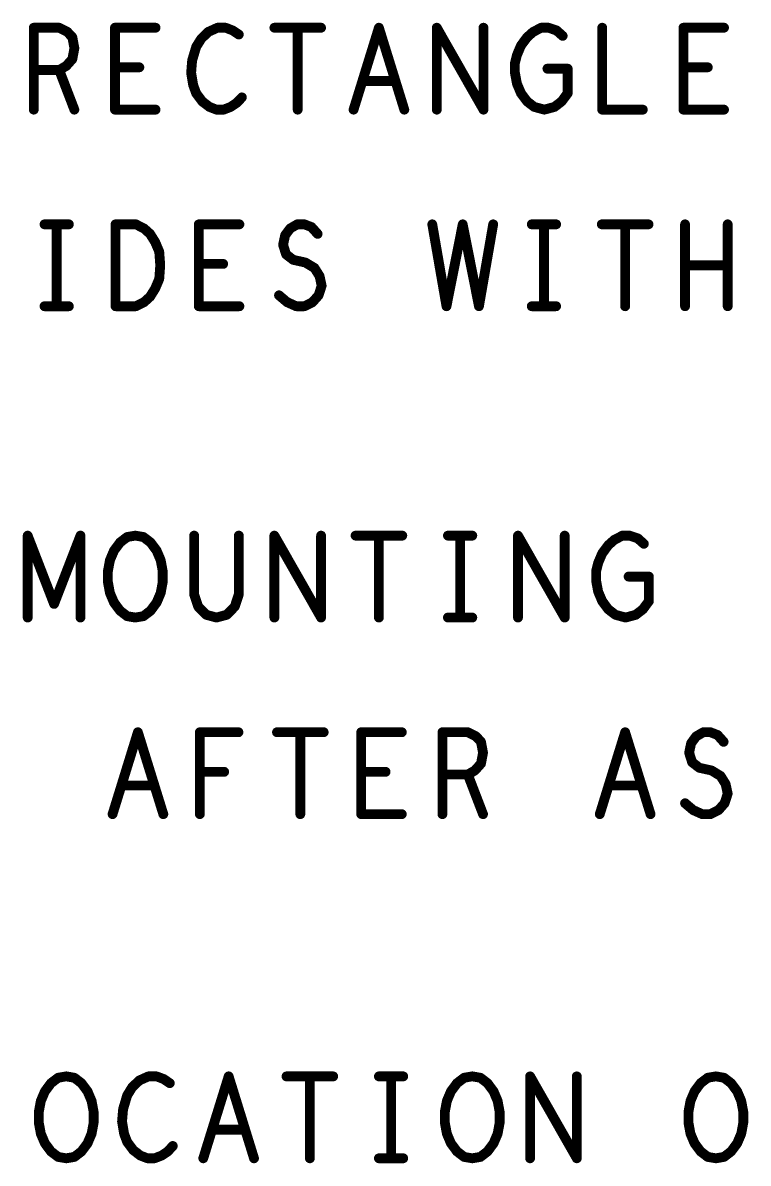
# Model space of a CAD drawing. Extents: x -14.2 to 19.9, y -5.2 to 16.9.
# Drawn here: x -5.45 to -4.342, y 7.184 to 8.924 of the extents above; entities that cross this region are included whole.
import ezdxf

# ---------------------------------------------------------------- set-up
doc = ezdxf.new("R2010")
doc.units = 0
doc.layers.get('0').update_dxf_attribs({"linetype": 'CONTINUOUS'})
doc.layers.add('FAB', color=2, linetype='CONTINUOUS')

# ---------------------------------------------------------------- blocks, each defined once
blk = doc.blocks.new('ROUND_105')
at = {"const_width": 0.0075}
blk.add_lwpolyline([(-0.00375, 0, 1), (0.00375, 0, 1)], format="xyb", close=True, dxfattribs=at)

msp = doc.modelspace()

# ---------------------------------------------------------------- linework, layer by layer
at = {"layer": 'FAB', "const_width": 0.015}
for points in [[(-5.4331, 8.7918), (-5.4331, 8.9168)], [(-5.4331, 8.9168), (-5.3943, 8.9168)], [(-5.3943, 8.9168), (-5.3819, 8.9105)], [(-5.3819, 8.9105), (-5.3742, 8.9022)], [(-5.3742, 8.9022), (-5.3711, 8.8855)], [(-5.3091, 8.7918), (-5.3091, 8.9168)], [(-5.3091, 8.9168), (-5.2471, 8.9168)], [(-5.1665, 8.9105), (-5.1773, 8.9001)], [(-5.1525, 8.9168), (-5.1665, 8.9105)], [(-5.1401, 8.9168), (-5.1525, 8.9168)], [(-5.1293, 8.9126), (-5.1401, 8.9168)], [(-5.12, 8.9064), (-5.1293, 8.9126)], [(-5.0657, 8.9168), (-4.9944, 8.9168)], [(-5.0301, 8.9168), (-5.0301, 8.7918)], [(-4.9448, 8.7918), (-4.9061, 8.9168)], [(-4.9061, 8.9168), (-4.8673, 8.7918)], [(-4.8177, 8.7918), (-4.8177, 8.9168)], [(-4.8177, 8.9168), (-4.7464, 8.7918)], [(-4.7464, 8.7918), (-4.7464, 8.9168)], [(-4.6891, 8.8897), (-4.6798, 8.9022)], [(-4.6798, 8.9022), (-4.6705, 8.9105)], [(-4.6705, 8.9105), (-4.6581, 8.9168)], [(-4.6581, 8.9168), (-4.6472, 8.9168)], [(-4.6472, 8.9168), (-4.6348, 8.9126)], [(-4.6348, 8.9126), (-4.6255, 8.9043)], [(-4.5651, 8.9168), (-4.5651, 8.7918)], [(-4.4411, 8.7918), (-4.4411, 8.9168)], [(-4.4411, 8.9168), (-4.3791, 8.9168)], [(-5.3711, 8.8855), (-5.3742, 8.8689)], [(-5.1851, 8.8876), (-5.1913, 8.8668)], [(-5.1773, 8.9001), (-5.1851, 8.8876)], [(-4.6953, 8.8751), (-4.6891, 8.8897)], [(-5.3742, 8.8689), (-5.3835, 8.8585)], [(-4.6984, 8.8626), (-4.6953, 8.8751)], [(-5.3943, 8.8522), (-5.4331, 8.8522)], [(-5.3835, 8.8585), (-5.3943, 8.8522)], [(-5.3943, 8.8522), (-5.3711, 8.7918)], [(-5.2719, 8.8564), (-5.3091, 8.8564)], [(-5.1913, 8.8668), (-5.1928, 8.848)], [(-4.6984, 8.848), (-4.6984, 8.8626)], [(-4.6488, 8.8543), (-4.6178, 8.8543)], [(-4.6178, 8.8543), (-4.6178, 8.8168)], [(-4.4039, 8.8564), (-4.4411, 8.8564)], [(-5.1928, 8.848), (-5.1897, 8.8293)], [(-4.8813, 8.8355), (-4.9309, 8.8355)], [(-4.6953, 8.8314), (-4.6984, 8.848)], [(-5.1897, 8.8293), (-5.1851, 8.8168)], [(-5.1851, 8.8168), (-5.1758, 8.8043)], [(-4.6891, 8.8168), (-4.6953, 8.8314)], [(-4.6798, 8.8043), (-4.6891, 8.8168)], [(-4.6178, 8.8168), (-4.6271, 8.8043)], [(-5.1758, 8.8043), (-5.1649, 8.796)], [(-5.1324, 8.796), (-5.1231, 8.8022)], [(-5.1231, 8.8022), (-5.1153, 8.8105)], [(-4.6689, 8.796), (-4.6798, 8.8043)], [(-4.6271, 8.8043), (-4.6379, 8.796)], [(-5.2471, 8.7918), (-5.3091, 8.7918)], [(-5.1649, 8.796), (-5.1541, 8.7918)], [(-5.1541, 8.7918), (-5.1432, 8.7918)], [(-5.1432, 8.7918), (-5.1324, 8.796)], [(-4.6534, 8.7918), (-4.6689, 8.796)], [(-4.6379, 8.796), (-4.6534, 8.7918)], [(-4.5651, 8.7918), (-4.5031, 8.7918)], [(-4.3791, 8.7918), (-4.4411, 8.7918)], [(-5.4167, 8.6168), (-5.3795, 8.6168)], [(-5.3981, 8.6168), (-5.3981, 8.4918)], [(-5.3082, 8.4918), (-5.3082, 8.6168)], [(-5.3082, 8.6168), (-5.2772, 8.6168)], [(-5.2772, 8.6168), (-5.2648, 8.6105)], [(-5.2648, 8.6105), (-5.2555, 8.6022)], [(-5.1811, 8.4918), (-5.1811, 8.6168)], [(-5.1811, 8.6168), (-5.1191, 8.6168)], [(-5.0493, 8.6001), (-5.0416, 8.6105)], [(-5.0416, 8.6105), (-5.0307, 8.6168)], [(-5.0307, 8.6168), (-5.0199, 8.6168)], [(-5.0199, 8.6168), (-5.009, 8.6126)], [(-5.009, 8.6126), (-4.9997, 8.6022)], [(-4.8246, 8.6168), (-4.8029, 8.4918)], [(-4.8029, 8.4918), (-4.7781, 8.6168)], [(-4.7781, 8.6168), (-4.7533, 8.4918)], [(-4.7533, 8.4918), (-4.7316, 8.6168)], [(-4.6727, 8.6168), (-4.6355, 8.6168)], [(-4.6541, 8.6168), (-4.6541, 8.4918)], [(-4.5657, 8.6168), (-4.4944, 8.6168)], [(-4.5301, 8.6168), (-4.5301, 8.4918)], [(-4.4386, 8.4918), (-4.4386, 8.6168)], [(-4.3735, 8.6168), (-4.3735, 8.4918)], [(-5.2555, 8.6022), (-5.2477, 8.5897)], [(-5.2477, 8.5897), (-5.2415, 8.5751)], [(-5.0524, 8.5855), (-5.0493, 8.6001)], [(-5.2415, 8.5751), (-5.24, 8.5543)], [(-5.0478, 8.571), (-5.0524, 8.5855)], [(-5.24, 8.5543), (-5.2415, 8.5335)], [(-5.1439, 8.5564), (-5.1811, 8.5564)], [(-5.0369, 8.5626), (-5.0478, 8.571)], [(-5.0183, 8.5585), (-5.0369, 8.5626)], [(-5.0044, 8.5501), (-5.0183, 8.5585)], [(-4.3735, 8.5543), (-4.4386, 8.5543)], [(-4.9966, 8.5376), (-5.0044, 8.5501)], [(-4.9935, 8.5231), (-4.9966, 8.5376)], [(-5.2477, 8.5189), (-5.2555, 8.5064)], [(-5.2415, 8.5335), (-5.2477, 8.5189)], [(-4.9982, 8.5085), (-4.9935, 8.5231)], [(-5.2555, 8.5064), (-5.2648, 8.498)], [(-5.0586, 8.5085), (-5.0462, 8.498)], [(-5.0075, 8.498), (-4.9982, 8.5085)], [(-5.4167, 8.4918), (-5.3795, 8.4918)], [(-5.2772, 8.4918), (-5.3082, 8.4918)], [(-5.2648, 8.498), (-5.2772, 8.4918)], [(-5.1191, 8.4918), (-5.1811, 8.4918)], [(-5.0462, 8.498), (-5.0323, 8.4918)], [(-5.0323, 8.4918), (-5.0199, 8.4918)], [(-5.0199, 8.4918), (-5.0075, 8.498)], [(-4.6727, 8.4918), (-4.6355, 8.4918)], [(-5.4424, 8.0168), (-5.4424, 8.1418)], [(-5.4424, 8.1418), (-5.4021, 8.0376)], [(-5.4021, 8.0376), (-5.3618, 8.1418)], [(-5.3618, 8.1418), (-5.3618, 8.0168)], [(-5.3013, 8.1314), (-5.2905, 8.1397)], [(-5.2905, 8.1397), (-5.2781, 8.1418)], [(-5.2781, 8.1418), (-5.2657, 8.1397)], [(-5.2657, 8.1397), (-5.2548, 8.1314)], [(-5.1882, 8.1418), (-5.1882, 8.0522)], [(-5.12, 8.0522), (-5.12, 8.1418)], [(-5.0657, 8.0168), (-5.0657, 8.1418)], [(-5.0657, 8.1418), (-4.9944, 8.0168)], [(-4.9944, 8.0168), (-4.9944, 8.1418)], [(-4.9417, 8.1418), (-4.8704, 8.1418)], [(-4.9061, 8.1418), (-4.9061, 8.0168)], [(-4.8007, 8.1418), (-4.7635, 8.1418)], [(-4.7821, 8.1418), (-4.7821, 8.0168)], [(-4.6937, 8.0168), (-4.6937, 8.1418)], [(-4.6937, 8.1418), (-4.6224, 8.0168)], [(-4.6224, 8.0168), (-4.6224, 8.1418)], [(-4.5465, 8.1355), (-4.5341, 8.1418)], [(-4.5341, 8.1418), (-4.5232, 8.1418)], [(-4.5232, 8.1418), (-4.5108, 8.1376)], [(-4.5108, 8.1376), (-4.5015, 8.1293)], [(-5.3168, 8.1043), (-5.3106, 8.1189)], [(-5.3106, 8.1189), (-5.3013, 8.1314)], [(-5.2548, 8.1314), (-5.2455, 8.1189)], [(-5.2455, 8.1189), (-5.2393, 8.1043)], [(-4.5651, 8.1147), (-4.5558, 8.1272)], [(-4.5558, 8.1272), (-4.5465, 8.1355)], [(-5.3199, 8.0876), (-5.3168, 8.1043)], [(-5.2393, 8.1043), (-5.2362, 8.0876)], [(-4.5713, 8.1001), (-4.5651, 8.1147)], [(-5.3199, 8.071), (-5.3199, 8.0876)], [(-5.2362, 8.0876), (-5.2362, 8.071)], [(-4.5744, 8.0876), (-4.5713, 8.1001)], [(-4.5744, 8.073), (-4.5744, 8.0876)], [(-5.3168, 8.0543), (-5.3199, 8.071)], [(-5.2362, 8.071), (-5.2393, 8.0543)], [(-4.5713, 8.0564), (-4.5744, 8.073)], [(-4.5248, 8.0793), (-4.4938, 8.0793)], [(-4.4938, 8.0793), (-4.4938, 8.0418)], [(-5.3106, 8.0397), (-5.3168, 8.0543)], [(-5.2393, 8.0543), (-5.2455, 8.0397)], [(-5.1882, 8.0522), (-5.182, 8.0335)], [(-5.1262, 8.0335), (-5.12, 8.0522)], [(-4.5651, 8.0418), (-4.5713, 8.0564)], [(-5.3013, 8.0272), (-5.3106, 8.0397)], [(-5.2455, 8.0397), (-5.2548, 8.0272)], [(-5.182, 8.0335), (-5.1696, 8.021)], [(-5.1386, 8.021), (-5.1262, 8.0335)], [(-4.5558, 8.0293), (-4.5651, 8.0418)], [(-4.4938, 8.0418), (-4.5031, 8.0293)], [(-5.2905, 8.0189), (-5.3013, 8.0272)], [(-5.2781, 8.0168), (-5.2905, 8.0189)], [(-5.2657, 8.0189), (-5.2781, 8.0168)], [(-5.2548, 8.0272), (-5.2657, 8.0189)], [(-5.1696, 8.021), (-5.1541, 8.0168)], [(-5.1541, 8.0168), (-5.1386, 8.021)], [(-4.8007, 8.0168), (-4.7635, 8.0168)], [(-4.5449, 8.021), (-4.5558, 8.0293)], [(-4.5294, 8.0168), (-4.5449, 8.021)], [(-4.5139, 8.021), (-4.5294, 8.0168)], [(-4.5031, 8.0293), (-4.5139, 8.021)], [(-5.3128, 7.7168), (-5.2741, 7.8418)], [(-5.2741, 7.8418), (-5.2353, 7.7168)], [(-5.1795, 7.7168), (-5.1795, 7.8418)], [(-5.1795, 7.8418), (-5.1206, 7.8418)], [(-5.0617, 7.8418), (-4.9904, 7.8418)], [(-5.0261, 7.8418), (-5.0261, 7.7168)], [(-4.9331, 7.7168), (-4.9331, 7.8418)], [(-4.9331, 7.8418), (-4.8711, 7.8418)], [(-4.8091, 7.7168), (-4.8091, 7.8418)], [(-4.8091, 7.8418), (-4.7703, 7.8418)], [(-4.7703, 7.8418), (-4.7579, 7.8355)], [(-4.5688, 7.7168), (-4.5301, 7.8418)], [(-4.5301, 7.8418), (-4.4913, 7.7168)], [(-4.4216, 7.8355), (-4.4107, 7.8418)], [(-4.4107, 7.8418), (-4.3999, 7.8418)], [(-4.3999, 7.8418), (-4.389, 7.8376)], [(-4.7579, 7.8355), (-4.7502, 7.8272)], [(-4.7502, 7.8272), (-4.7471, 7.8105)], [(-4.4324, 7.8105), (-4.4293, 7.8251)], [(-4.4293, 7.8251), (-4.4216, 7.8355)], [(-4.389, 7.8376), (-4.3797, 7.8272)], [(-4.7471, 7.8105), (-4.7502, 7.7939)], [(-4.4278, 7.796), (-4.4324, 7.8105)], [(-4.7502, 7.7939), (-4.7595, 7.7835)], [(-4.4169, 7.7876), (-4.4278, 7.796)], [(-5.1423, 7.7814), (-5.1795, 7.7814)], [(-4.8959, 7.7814), (-4.9331, 7.7814)], [(-4.7703, 7.7772), (-4.8091, 7.7772)], [(-4.7595, 7.7835), (-4.7703, 7.7772)], [(-4.7703, 7.7772), (-4.7471, 7.7168)], [(-4.3983, 7.7835), (-4.4169, 7.7876)], [(-4.3844, 7.7751), (-4.3983, 7.7835)], [(-4.3766, 7.7626), (-4.3844, 7.7751)], [(-5.2493, 7.7605), (-5.2989, 7.7605)], [(-4.5053, 7.7605), (-4.5549, 7.7605)], [(-4.3735, 7.7481), (-4.3766, 7.7626)], [(-4.3782, 7.7335), (-4.3735, 7.7481)], [(-4.4386, 7.7335), (-4.4262, 7.723)], [(-4.4262, 7.723), (-4.4123, 7.7168)], [(-4.3999, 7.7168), (-4.3875, 7.723)], [(-4.3875, 7.723), (-4.3782, 7.7335)], [(-4.8711, 7.7168), (-4.9331, 7.7168)], [(-4.4123, 7.7168), (-4.3999, 7.7168)], [(-5.4161, 7.2938), (-5.4068, 7.3063)], [(-5.4068, 7.3063), (-5.3959, 7.3146)], [(-5.3959, 7.3146), (-5.3835, 7.3167)], [(-5.3835, 7.3167), (-5.3711, 7.3146)], [(-5.3711, 7.3146), (-5.3603, 7.3063)], [(-5.3603, 7.3063), (-5.351, 7.2938)], [(-5.2719, 7.3105), (-5.2828, 7.3001)], [(-5.258, 7.3167), (-5.2719, 7.3105)], [(-5.2456, 7.3167), (-5.258, 7.3167)], [(-5.2347, 7.3126), (-5.2456, 7.3167)], [(-5.2254, 7.3063), (-5.2347, 7.3126)], [(-5.1743, 7.1917), (-5.1355, 7.3167)], [(-5.1355, 7.3167), (-5.0968, 7.1917)], [(-5.0472, 7.3167), (-4.9759, 7.3167)], [(-5.0115, 7.3167), (-5.0115, 7.1917)], [(-4.9061, 7.3167), (-4.8689, 7.3167)], [(-4.8875, 7.3167), (-4.8875, 7.1917)], [(-4.7961, 7.2938), (-4.7868, 7.3063)], [(-4.7868, 7.3063), (-4.7759, 7.3146)], [(-4.7759, 7.3146), (-4.7635, 7.3167)], [(-4.7635, 7.3167), (-4.7511, 7.3146)], [(-4.7511, 7.3146), (-4.7403, 7.3063)], [(-4.7403, 7.3063), (-4.731, 7.2938)], [(-4.6752, 7.1917), (-4.6752, 7.3167)], [(-4.6752, 7.3167), (-4.6039, 7.1917)], [(-4.6039, 7.1917), (-4.6039, 7.3167)], [(-4.4241, 7.2938), (-4.4148, 7.3063)], [(-4.4148, 7.3063), (-4.4039, 7.3146)], [(-4.4039, 7.3146), (-4.3915, 7.3167)], [(-4.3915, 7.3167), (-4.3791, 7.3146)], [(-4.3791, 7.3146), (-4.3683, 7.3063)], [(-4.3683, 7.3063), (-4.359, 7.2938)], [(-5.4223, 7.2792), (-5.4161, 7.2938)], [(-5.351, 7.2938), (-5.3448, 7.2792)], [(-5.2905, 7.2876), (-5.2967, 7.2667)], [(-5.2828, 7.3001), (-5.2905, 7.2876)], [(-4.8023, 7.2792), (-4.7961, 7.2938)], [(-4.731, 7.2938), (-4.7248, 7.2792)], [(-4.4303, 7.2792), (-4.4241, 7.2938)], [(-4.359, 7.2938), (-4.3528, 7.2792)], [(-5.4254, 7.2626), (-5.4223, 7.2792)], [(-5.3448, 7.2792), (-5.3417, 7.2626)], [(-5.2967, 7.2667), (-5.2983, 7.248)], [(-4.8054, 7.2626), (-4.8023, 7.2792)], [(-4.7248, 7.2792), (-4.7217, 7.2626)], [(-4.4334, 7.2626), (-4.4303, 7.2792)], [(-4.3528, 7.2792), (-4.3497, 7.2626)], [(-5.4254, 7.2459), (-5.4254, 7.2626)], [(-5.3417, 7.2626), (-5.3417, 7.2459)], [(-4.8054, 7.2459), (-4.8054, 7.2626)], [(-4.7217, 7.2626), (-4.7217, 7.2459)], [(-4.4334, 7.2459), (-4.4334, 7.2626)], [(-4.3497, 7.2626), (-4.3497, 7.2459)], [(-5.4223, 7.2292), (-5.4254, 7.2459)], [(-5.3417, 7.2459), (-5.3448, 7.2292)], [(-5.2983, 7.248), (-5.2952, 7.2292)], [(-5.1107, 7.2355), (-5.1603, 7.2355)], [(-4.8023, 7.2292), (-4.8054, 7.2459)], [(-4.7217, 7.2459), (-4.7248, 7.2292)], [(-4.4303, 7.2292), (-4.4334, 7.2459)], [(-4.3497, 7.2459), (-4.3528, 7.2292)], [(-5.4161, 7.2146), (-5.4223, 7.2292)], [(-5.4068, 7.2021), (-5.4161, 7.2146)], [(-5.351, 7.2146), (-5.3603, 7.2021)], [(-5.3448, 7.2292), (-5.351, 7.2146)], [(-5.2952, 7.2292), (-5.2905, 7.2167)], [(-5.2905, 7.2167), (-5.2812, 7.2042)], [(-4.7961, 7.2146), (-4.8023, 7.2292)], [(-4.7868, 7.2021), (-4.7961, 7.2146)], [(-4.731, 7.2146), (-4.7403, 7.2021)], [(-4.7248, 7.2292), (-4.731, 7.2146)], [(-4.4241, 7.2146), (-4.4303, 7.2292)], [(-4.4148, 7.2021), (-4.4241, 7.2146)], [(-4.359, 7.2146), (-4.3683, 7.2021)], [(-4.3528, 7.2292), (-4.359, 7.2146)], [(-5.3959, 7.1938), (-5.4068, 7.2021)], [(-5.3603, 7.2021), (-5.3711, 7.1938)], [(-5.2812, 7.2042), (-5.2704, 7.1959)], [(-5.2378, 7.1959), (-5.2285, 7.2021)], [(-5.2285, 7.2021), (-5.2208, 7.2105)], [(-4.7759, 7.1938), (-4.7868, 7.2021)], [(-4.7403, 7.2021), (-4.7511, 7.1938)], [(-4.4039, 7.1938), (-4.4148, 7.2021)], [(-4.3683, 7.2021), (-4.3791, 7.1938)], [(-5.3835, 7.1917), (-5.3959, 7.1938)], [(-5.3711, 7.1938), (-5.3835, 7.1917)], [(-5.2704, 7.1959), (-5.2595, 7.1917)], [(-5.2595, 7.1917), (-5.2487, 7.1917)], [(-5.2487, 7.1917), (-5.2378, 7.1959)], [(-4.9061, 7.1917), (-4.8689, 7.1917)], [(-4.7635, 7.1917), (-4.7759, 7.1938)], [(-4.7511, 7.1938), (-4.7635, 7.1917)], [(-4.3915, 7.1917), (-4.4039, 7.1938)], [(-4.3791, 7.1938), (-4.3915, 7.1917)]]:
    msp.add_lwpolyline(points, dxfattribs=at)

# ---------------------------------------------------------------- block references
at = {"layer": 'FAB'}
for p in [(-5.4331, 8.9168), (-5.4331, 8.9168), (-5.3943, 8.9168), (-5.3943, 8.9168), (-5.3819, 8.9105), (-5.3819, 8.9105), (-5.3742, 8.9022), (-5.3742, 8.9022), (-5.3091, 8.9168), (-5.3091, 8.9168), (-5.2471, 8.9168), (-5.1665, 8.9105), (-5.1665, 8.9105), (-5.1525, 8.9168), (-5.1525, 8.9168), (-5.1401, 8.9168), (-5.1401, 8.9168), (-5.1293, 8.9126), (-5.1293, 8.9126), (-5.12, 8.9064), (-5.0657, 8.9168), (-5.0301, 8.9168), (-4.9944, 8.9168), (-4.9061, 8.9168), (-4.9061, 8.9168), (-4.8177, 8.9168), (-4.8177, 8.9168), (-4.7464, 8.9168), (-4.6798, 8.9022), (-4.6798, 8.9022), (-4.6705, 8.9105), (-4.6705, 8.9105), (-4.6581, 8.9168), (-4.6581, 8.9168), (-4.6472, 8.9168), (-4.6472, 8.9168), (-4.6348, 8.9126), (-4.6348, 8.9126), (-4.6255, 8.9043), (-4.5651, 8.9168), (-4.4411, 8.9168), (-4.4411, 8.9168), (-4.3791, 8.9168), (-5.3711, 8.8855), (-5.3711, 8.8855), (-5.1851, 8.8876), (-5.1851, 8.8876), (-5.1773, 8.9001), (-5.1773, 8.9001), (-4.6891, 8.8897), (-4.6891, 8.8897), (-5.3742, 8.8689), (-5.3742, 8.8689), (-4.6953, 8.8751), (-4.6953, 8.8751), (-5.4331, 8.8522), (-5.3943, 8.8522), (-5.3943, 8.8522), (-5.3943, 8.8522), (-5.3835, 8.8585), (-5.3835, 8.8585), (-5.3091, 8.8564), (-5.2719, 8.8564), (-5.1913, 8.8668), (-5.1913, 8.8668), (-4.6984, 8.8626), (-4.6984, 8.8626), (-4.6488, 8.8543), (-4.6178, 8.8543), (-4.6178, 8.8543), (-4.4411, 8.8564), (-4.4039, 8.8564), (-5.1928, 8.848), (-5.1928, 8.848), (-4.9309, 8.8355), (-4.8813, 8.8355), (-4.6984, 8.848), (-4.6984, 8.848), (-5.1897, 8.8293), (-5.1897, 8.8293), (-5.1851, 8.8168), (-5.1851, 8.8168), (-4.6953, 8.8314), (-4.6953, 8.8314), (-4.6891, 8.8168), (-4.6891, 8.8168), (-4.6178, 8.8168), (-4.6178, 8.8168), (-5.1758, 8.8043), (-5.1758, 8.8043), (-5.1231, 8.8022), (-5.1231, 8.8022), (-5.1153, 8.8105), (-4.6798, 8.8043), (-4.6798, 8.8043), (-4.6271, 8.8043), (-4.6271, 8.8043), (-5.4331, 8.7918), (-5.3711, 8.7918), (-5.3091, 8.7918), (-5.3091, 8.7918), (-5.2471, 8.7918), (-5.1649, 8.796), (-5.1649, 8.796), (-5.1541, 8.7918), (-5.1541, 8.7918), (-5.1432, 8.7918), (-5.1432, 8.7918), (-5.1324, 8.796), (-5.1324, 8.796), (-5.0301, 8.7918), (-4.9448, 8.7918), (-4.8673, 8.7918), (-4.8177, 8.7918), (-4.7464, 8.7918), (-4.7464, 8.7918), (-4.6689, 8.796), (-4.6689, 8.796), (-4.6534, 8.7918), (-4.6534, 8.7918), (-4.6379, 8.796), (-4.6379, 8.796), (-4.5651, 8.7918), (-4.5651, 8.7918), (-4.5031, 8.7918), (-4.4411, 8.7918), (-4.4411, 8.7918), (-4.3791, 8.7918), (-5.4167, 8.6168), (-5.3981, 8.6168), (-5.3795, 8.6168), (-5.3082, 8.6168), (-5.3082, 8.6168), (-5.2772, 8.6168), (-5.2772, 8.6168), (-5.2648, 8.6105), (-5.2648, 8.6105), (-5.1811, 8.6168), (-5.1811, 8.6168), (-5.1191, 8.6168), (-5.0416, 8.6105), (-5.0416, 8.6105), (-5.0307, 8.6168), (-5.0307, 8.6168), (-5.0199, 8.6168), (-5.0199, 8.6168), (-5.009, 8.6126), (-5.009, 8.6126), (-4.8246, 8.6168), (-4.7781, 8.6168), (-4.7781, 8.6168), (-4.7316, 8.6168), (-4.6727, 8.6168), (-4.6541, 8.6168), (-4.6355, 8.6168), (-4.5657, 8.6168), (-4.5301, 8.6168), (-4.4944, 8.6168), (-4.4386, 8.6168), (-4.3735, 8.6168), (-5.2555, 8.6022), (-5.2555, 8.6022), (-5.2477, 8.5897), (-5.2477, 8.5897), (-5.0493, 8.6001), (-5.0493, 8.6001), (-4.9997, 8.6022), (-5.2415, 8.5751), (-5.2415, 8.5751), (-5.0524, 8.5855), (-5.0524, 8.5855), (-5.24, 8.5543), (-5.24, 8.5543), (-5.1811, 8.5564), (-5.1439, 8.5564), (-5.0478, 8.571), (-5.0478, 8.571), (-5.0369, 8.5626), (-5.0369, 8.5626), (-5.0183, 8.5585), (-5.0183, 8.5585), (-4.4386, 8.5543), (-4.3735, 8.5543), (-5.0044, 8.5501), (-5.0044, 8.5501), (-4.9966, 8.5376), (-4.9966, 8.5376), (-5.2477, 8.5189), (-5.2477, 8.5189), (-5.2415, 8.5335), (-5.2415, 8.5335), (-4.9935, 8.5231), (-4.9935, 8.5231), (-5.2555, 8.5064), (-5.2555, 8.5064), (-5.0586, 8.5085), (-4.9982, 8.5085), (-4.9982, 8.5085), (-5.4167, 8.4918), (-5.3981, 8.4918), (-5.3795, 8.4918), (-5.3082, 8.4918), (-5.3082, 8.4918), (-5.2772, 8.4918), (-5.2772, 8.4918), (-5.2648, 8.498), (-5.2648, 8.498), (-5.1811, 8.4918), (-5.1811, 8.4918), (-5.1191, 8.4918), (-5.0462, 8.498), (-5.0462, 8.498), (-5.0323, 8.4918), (-5.0323, 8.4918), (-5.0199, 8.4918), (-5.0199, 8.4918), (-5.0075, 8.498), (-5.0075, 8.498), (-4.8029, 8.4918), (-4.8029, 8.4918), (-4.7533, 8.4918), (-4.7533, 8.4918), (-4.6727, 8.4918), (-4.6541, 8.4918), (-4.6355, 8.4918), (-4.5301, 8.4918), (-4.4386, 8.4918), (-4.3735, 8.4918), (-5.4424, 8.1418), (-5.4424, 8.1418), (-5.3618, 8.1418), (-5.3618, 8.1418), (-5.2905, 8.1397), (-5.2905, 8.1397), (-5.2781, 8.1418), (-5.2781, 8.1418), (-5.2657, 8.1397), (-5.2657, 8.1397), (-5.1882, 8.1418), (-5.12, 8.1418), (-5.0657, 8.1418), (-5.0657, 8.1418), (-4.9944, 8.1418), (-4.9417, 8.1418), (-4.9061, 8.1418), (-4.8704, 8.1418), (-4.8007, 8.1418), (-4.7821, 8.1418), (-4.7635, 8.1418), (-4.6937, 8.1418), (-4.6937, 8.1418), (-4.6224, 8.1418), (-4.5341, 8.1418), (-4.5341, 8.1418), (-4.5232, 8.1418), (-4.5232, 8.1418), (-4.5108, 8.1376), (-4.5108, 8.1376), (-5.3106, 8.1189), (-5.3106, 8.1189), (-5.3013, 8.1314), (-5.3013, 8.1314), (-5.2548, 8.1314), (-5.2548, 8.1314), (-5.2455, 8.1189), (-5.2455, 8.1189), (-4.5558, 8.1272), (-4.5558, 8.1272), (-4.5465, 8.1355), (-4.5465, 8.1355), (-4.5015, 8.1293), (-5.3168, 8.1043), (-5.3168, 8.1043), (-5.2393, 8.1043), (-5.2393, 8.1043), (-4.5651, 8.1147), (-4.5651, 8.1147), (-5.3199, 8.0876), (-5.3199, 8.0876), (-5.2362, 8.0876), (-5.2362, 8.0876), (-4.5744, 8.0876), (-4.5744, 8.0876), (-4.5713, 8.1001), (-4.5713, 8.1001), (-5.3199, 8.071), (-5.3199, 8.071), (-5.2362, 8.071), (-5.2362, 8.071), (-4.5744, 8.073), (-4.5744, 8.073), (-4.5248, 8.0793), (-4.4938, 8.0793), (-4.4938, 8.0793), (-5.3168, 8.0543), (-5.3168, 8.0543), (-5.2393, 8.0543), (-5.2393, 8.0543), (-5.1882, 8.0522), (-5.1882, 8.0522), (-5.12, 8.0522), (-5.12, 8.0522), (-4.5713, 8.0564), (-4.5713, 8.0564), (-5.4021, 8.0376), (-5.4021, 8.0376), (-5.3106, 8.0397), (-5.3106, 8.0397), (-5.2455, 8.0397), (-5.2455, 8.0397), (-5.182, 8.0335), (-5.182, 8.0335), (-5.1262, 8.0335), (-5.1262, 8.0335), (-4.5651, 8.0418), (-4.5651, 8.0418), (-4.4938, 8.0418), (-4.4938, 8.0418), (-5.4424, 8.0168), (-5.3618, 8.0168), (-5.3013, 8.0272), (-5.3013, 8.0272), (-5.2905, 8.0189), (-5.2905, 8.0189), (-5.2781, 8.0168), (-5.2781, 8.0168), (-5.2657, 8.0189), (-5.2657, 8.0189), (-5.2548, 8.0272), (-5.2548, 8.0272), (-5.1696, 8.021), (-5.1696, 8.021), (-5.1541, 8.0168), (-5.1541, 8.0168), (-5.1386, 8.021), (-5.1386, 8.021), (-5.0657, 8.0168), (-4.9944, 8.0168), (-4.9944, 8.0168), (-4.9061, 8.0168), (-4.8007, 8.0168), (-4.7821, 8.0168), (-4.7635, 8.0168), (-4.6937, 8.0168), (-4.6224, 8.0168), (-4.6224, 8.0168), (-4.5558, 8.0293), (-4.5558, 8.0293), (-4.5449, 8.021), (-4.5449, 8.021), (-4.5294, 8.0168), (-4.5294, 8.0168), (-4.5139, 8.021), (-4.5139, 8.021), (-4.5031, 8.0293), (-4.5031, 8.0293), (-5.2741, 7.8418), (-5.2741, 7.8418), (-5.1795, 7.8418), (-5.1795, 7.8418), (-5.1206, 7.8418), (-5.0617, 7.8418), (-5.0261, 7.8418), (-4.9904, 7.8418), (-4.9331, 7.8418), (-4.9331, 7.8418), (-4.8711, 7.8418), (-4.8091, 7.8418), (-4.8091, 7.8418), (-4.7703, 7.8418), (-4.7703, 7.8418), (-4.5301, 7.8418), (-4.5301, 7.8418), (-4.4107, 7.8418), (-4.4107, 7.8418), (-4.3999, 7.8418), (-4.3999, 7.8418), (-4.7579, 7.8355), (-4.7579, 7.8355), (-4.7502, 7.8272), (-4.7502, 7.8272), (-4.4293, 7.8251), (-4.4293, 7.8251), (-4.4216, 7.8355), (-4.4216, 7.8355), (-4.389, 7.8376), (-4.389, 7.8376), (-4.3797, 7.8272), (-4.7471, 7.8105), (-4.7471, 7.8105), (-4.4324, 7.8105), (-4.4324, 7.8105), (-4.7502, 7.7939), (-4.7502, 7.7939), (-4.4278, 7.796), (-4.4278, 7.796), (-5.1795, 7.7814), (-5.1423, 7.7814), (-4.9331, 7.7814), (-4.8959, 7.7814), (-4.8091, 7.7772), (-4.7703, 7.7772), (-4.7703, 7.7772), (-4.7703, 7.7772), (-4.7595, 7.7835), (-4.7595, 7.7835), (-4.4169, 7.7876), (-4.4169, 7.7876), (-4.3983, 7.7835), (-4.3983, 7.7835), (-4.3844, 7.7751), (-4.3844, 7.7751), (-5.2989, 7.7605), (-5.2493, 7.7605), (-4.5549, 7.7605), (-4.5053, 7.7605), (-4.3766, 7.7626), (-4.3766, 7.7626), (-4.3735, 7.7481), (-4.3735, 7.7481), (-4.4386, 7.7335), (-4.4262, 7.723), (-4.4262, 7.723), (-4.3875, 7.723), (-4.3875, 7.723), (-4.3782, 7.7335), (-4.3782, 7.7335), (-5.3128, 7.7168), (-5.2353, 7.7168), (-5.1795, 7.7168), (-5.0261, 7.7168), (-4.9331, 7.7168), (-4.9331, 7.7168), (-4.8711, 7.7168), (-4.8091, 7.7168), (-4.7471, 7.7168), (-4.5688, 7.7168), (-4.4913, 7.7168), (-4.4123, 7.7168), (-4.4123, 7.7168), (-4.3999, 7.7168), (-4.3999, 7.7168), (-5.4068, 7.3063), (-5.4068, 7.3063), (-5.3959, 7.3146), (-5.3959, 7.3146), (-5.3835, 7.3167), (-5.3835, 7.3167), (-5.3711, 7.3146), (-5.3711, 7.3146), (-5.3603, 7.3063), (-5.3603, 7.3063), (-5.2719, 7.3105), (-5.2719, 7.3105), (-5.258, 7.3167), (-5.258, 7.3167), (-5.2456, 7.3167), (-5.2456, 7.3167), (-5.2347, 7.3126), (-5.2347, 7.3126), (-5.2254, 7.3063), (-5.1355, 7.3167), (-5.1355, 7.3167), (-5.0472, 7.3167), (-5.0115, 7.3167), (-4.9759, 7.3167), (-4.9061, 7.3167), (-4.8875, 7.3167), (-4.8689, 7.3167), (-4.7868, 7.3063), (-4.7868, 7.3063), (-4.7759, 7.3146), (-4.7759, 7.3146), (-4.7635, 7.3167), (-4.7635, 7.3167), (-4.7511, 7.3146), (-4.7511, 7.3146), (-4.7403, 7.3063), (-4.7403, 7.3063), (-4.6752, 7.3167), (-4.6752, 7.3167), (-4.6039, 7.3167), (-4.4148, 7.3063), (-4.4148, 7.3063), (-4.4039, 7.3146), (-4.4039, 7.3146), (-4.3915, 7.3167), (-4.3915, 7.3167), (-4.3791, 7.3146), (-4.3791, 7.3146), (-4.3683, 7.3063), (-4.3683, 7.3063), (-5.4161, 7.2938), (-5.4161, 7.2938), (-5.351, 7.2938), (-5.351, 7.2938), (-5.2905, 7.2876), (-5.2905, 7.2876), (-5.2828, 7.3001), (-5.2828, 7.3001), (-4.7961, 7.2938), (-4.7961, 7.2938), (-4.731, 7.2938), (-4.731, 7.2938), (-4.4241, 7.2938), (-4.4241, 7.2938), (-4.359, 7.2938), (-4.359, 7.2938), (-5.4223, 7.2792), (-5.4223, 7.2792), (-5.3448, 7.2792), (-5.3448, 7.2792), (-5.2967, 7.2667), (-5.2967, 7.2667), (-4.8023, 7.2792), (-4.8023, 7.2792), (-4.7248, 7.2792), (-4.7248, 7.2792), (-4.4303, 7.2792), (-4.4303, 7.2792), (-4.3528, 7.2792), (-4.3528, 7.2792), (-5.4254, 7.2626), (-5.4254, 7.2626), (-5.3417, 7.2626), (-5.3417, 7.2626), (-4.8054, 7.2626), (-4.8054, 7.2626), (-4.7217, 7.2626), (-4.7217, 7.2626), (-4.4334, 7.2626), (-4.4334, 7.2626), (-4.3497, 7.2626), (-4.3497, 7.2626), (-5.4254, 7.2459), (-5.4254, 7.2459), (-5.3417, 7.2459), (-5.3417, 7.2459), (-5.2983, 7.248), (-5.2983, 7.248), (-5.1603, 7.2355), (-5.1107, 7.2355), (-4.8054, 7.2459), (-4.8054, 7.2459), (-4.7217, 7.2459), (-4.7217, 7.2459), (-4.4334, 7.2459), (-4.4334, 7.2459), (-4.3497, 7.2459), (-4.3497, 7.2459), (-5.4223, 7.2292), (-5.4223, 7.2292), (-5.4161, 7.2146), (-5.4161, 7.2146), (-5.351, 7.2146), (-5.351, 7.2146), (-5.3448, 7.2292), (-5.3448, 7.2292), (-5.2952, 7.2292), (-5.2952, 7.2292), (-5.2905, 7.2167), (-5.2905, 7.2167), (-4.8023, 7.2292), (-4.8023, 7.2292), (-4.7961, 7.2146), (-4.7961, 7.2146), (-4.731, 7.2146), (-4.731, 7.2146), (-4.7248, 7.2292), (-4.7248, 7.2292), (-4.4303, 7.2292), (-4.4303, 7.2292), (-4.4241, 7.2146), (-4.4241, 7.2146), (-4.359, 7.2146), (-4.359, 7.2146), (-4.3528, 7.2292), (-4.3528, 7.2292), (-5.4068, 7.2021), (-5.4068, 7.2021), (-5.3603, 7.2021), (-5.3603, 7.2021), (-5.2812, 7.2042), (-5.2812, 7.2042), (-5.2285, 7.2021), (-5.2285, 7.2021), (-5.2208, 7.2105), (-4.7868, 7.2021), (-4.7868, 7.2021), (-4.7403, 7.2021), (-4.7403, 7.2021), (-4.4148, 7.2021), (-4.4148, 7.2021), (-4.3683, 7.2021), (-4.3683, 7.2021), (-5.3959, 7.1938), (-5.3959, 7.1938), (-5.3835, 7.1917), (-5.3835, 7.1917), (-5.3711, 7.1938), (-5.3711, 7.1938), (-5.2704, 7.1959), (-5.2704, 7.1959), (-5.2595, 7.1917), (-5.2595, 7.1917), (-5.2487, 7.1917), (-5.2487, 7.1917), (-5.2378, 7.1959), (-5.2378, 7.1959), (-5.1743, 7.1917), (-5.0968, 7.1917), (-5.0115, 7.1917), (-4.9061, 7.1917), (-4.8875, 7.1917), (-4.8689, 7.1917), (-4.7759, 7.1938), (-4.7759, 7.1938), (-4.7635, 7.1917), (-4.7635, 7.1917), (-4.7511, 7.1938), (-4.7511, 7.1938), (-4.6752, 7.1917), (-4.6039, 7.1917), (-4.6039, 7.1917), (-4.4039, 7.1938), (-4.4039, 7.1938), (-4.3915, 7.1917), (-4.3915, 7.1917), (-4.3791, 7.1938), (-4.3791, 7.1938)]:
    msp.add_blockref('ROUND_105', p, dxfattribs=at)

doc.saveas('drawing.dxf')
